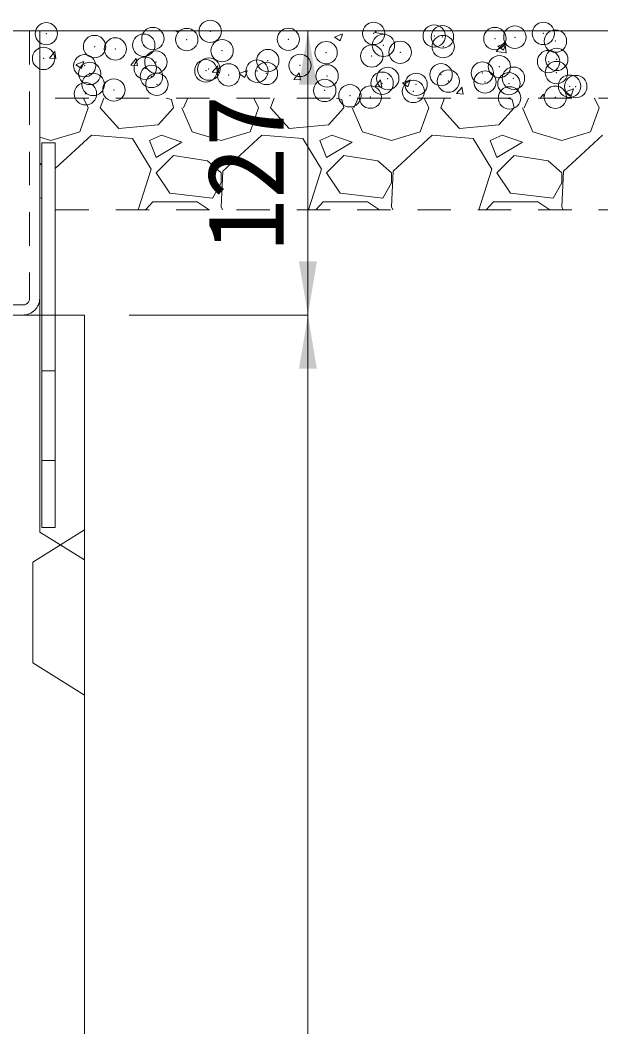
# Model space of a CAD drawing. Units: millimetres at full size, sheet at 1:20; details may follow other scales. Extents: x 0 to 8400, y 0 to 13400.
# Drawn here: x 1681.2 to 1941.1, y 3468.9 to 3918.9 of the extents above; entities that cross this region are included whole.
import ezdxf
from ezdxf.enums import TextEntityAlignment as Align

# ---------------------------------------------------------------- set-up
doc = ezdxf.new("R2010")
doc.units = ezdxf.units.MM
doc.header["$LTSCALE"] = 20
doc.header["$PDMODE"] = 32
doc.header["$PDSIZE"] = 10
doc.linetypes.add('USER1', pattern=[1.35, 0.75, -0.6])
for name, color, linetype, lineweight in [('ジョイント', 7, 'Continuous', 9), ('ハッチング_基礎', 150, 'Continuous', 5), ('ハッチング_舗装', 7, 'Continuous', 20), ('寸法線', 7, 'Continuous', 13), ('本体', 2, 'Continuous', 20), ('舗装・基礎', 3, 'Continuous', 20), ('ｸﾞﾚｰﾁﾝｸﾞ', 7, 'USER1', 5)]:
    doc.layers.add(name, color=color, linetype=linetype, lineweight=lineweight)
doc.styles.add('ＭＳ ゴシック', font='')
doc.styles.get('ＭＳ ゴシック').set_extended_font_data('MS Gothic')

# ---------------------------------------------------------------- blocks, each defined once
blk = doc.blocks.new('filled_arrow')
at = {"color": 0, "linetype": 'Continuous', "lineweight": -2}
blk.add_solid([(7.5, 1.25), (0, 0), (7.5, -1.25)], dxfattribs=at)

msp = doc.modelspace()

# ---------------------------------------------------------------- linework, layer by layer
at = {"layer": 'ジョイント'}
for p, q in [((1691, 3864.06), (1697, 3864.06)), ((1691, 3787.07), (1691, 3864.06)), ((1697, 3787.07), (1697, 3864.06)), ((1691, 3692.07), (1691, 3787.07)), ((1697, 3692.07), (1697, 3787.07)), ((1691, 3762.07), (1697, 3762.07)), ((1691, 3722.07), (1697, 3722.07)), ((1691, 3692.07), (1697, 3692.07))]:
    msp.add_line(p, q, dxfattribs=at)
at = {"layer": 'ハッチング_基礎'}
for p, q in [((1709.67, 3884.07), (1711.7, 3879.66)), ((1717.03, 3879.66), (1718.68, 3884.07)), ((1749.04, 3883.47), (1746.66, 3884.07)), ((1754.37, 3879.66), (1756.26, 3884.07)), ((1785.87, 3884.07), (1787.9, 3879.66)), ((1793.23, 3879.66), (1794.88, 3884.07)), ((1825.24, 3883.47), (1822.86, 3884.07)), ((1830.57, 3879.66), (1832.46, 3884.07)), ((1862.07, 3884.07), (1864.1, 3879.66)), ((1869.43, 3879.66), (1871.08, 3884.07)), ((1901.44, 3883.47), (1899.06, 3884.07)), ((1906.77, 3879.66), (1908.66, 3884.07)), ((1938.27, 3884.07), (1940.3, 3879.66)), ((1707.89, 3868.99), (1711.7, 3879.66)), ((1725.41, 3870.52), (1717.03, 3879.66)), ((1749.8, 3879.66), (1742.94, 3872.04)), ((1749.8, 3879.66), (1749.04, 3883.47)), ((1753.61, 3879.66), (1758.18, 3868.99)), ((1784.09, 3868.99), (1787.9, 3879.66)), ((1801.61, 3870.52), (1793.23, 3879.66)), ((1826, 3879.66), (1819.14, 3872.04)), ((1826, 3879.66), (1825.24, 3883.47)), ((1829.81, 3879.66), (1834.38, 3868.99)), ((1860.29, 3868.99), (1864.1, 3879.66)), ((1877.81, 3870.52), (1869.43, 3879.66)), ((1902.2, 3879.66), (1895.34, 3872.04)), ((1902.2, 3879.66), (1901.44, 3883.47)), ((1906.01, 3879.66), (1910.58, 3868.99)), ((1936.49, 3868.99), (1940.3, 3879.66)), ((1742.94, 3872.04), (1725.41, 3870.52)), ((1819.14, 3872.04), (1801.61, 3870.52)), ((1895.34, 3872.04), (1877.81, 3870.52)), ((1690, 3866.64), (1694.93, 3865.18)), ((1694.93, 3865.18), (1707.89, 3868.99)), ((1713.22, 3867.47), (1697, 3852.66)), ((1731.51, 3865.95), (1713.22, 3867.47)), ((1744.46, 3867.47), (1739.13, 3865.18)), ((1753.61, 3864.42), (1744.46, 3867.47)), ((1758.18, 3868.99), (1771.13, 3865.18)), ((1771.13, 3865.18), (1784.09, 3868.99)), ((1789.42, 3867.47), (1771.9, 3851.47)), ((1807.71, 3865.95), (1789.42, 3867.47)), ((1820.66, 3867.47), (1815.33, 3865.18)), ((1829.81, 3864.42), (1820.66, 3867.47)), ((1834.38, 3868.99), (1847.33, 3865.18)), ((1847.33, 3865.18), (1860.29, 3868.99)), ((1865.62, 3867.47), (1848.1, 3851.47)), ((1883.91, 3865.95), (1865.62, 3867.47)), ((1896.86, 3867.47), (1891.53, 3865.18)), ((1906.01, 3864.42), (1896.86, 3867.47)), ((1910.58, 3868.99), (1923.53, 3865.18)), ((1923.53, 3865.18), (1936.49, 3868.99)), ((1941.82, 3867.47), (1924.3, 3851.47)), ((1739.89, 3852.23), (1731.51, 3865.95)), ((1739.13, 3865.18), (1742.18, 3857.56)), ((1742.18, 3857.56), (1753.61, 3864.42)), ((1816.09, 3852.23), (1807.71, 3865.95)), ((1815.33, 3865.18), (1818.38, 3857.56)), ((1818.38, 3857.56), (1829.81, 3864.42)), ((1892.29, 3852.23), (1883.91, 3865.95)), ((1891.53, 3865.18), (1894.58, 3857.56)), ((1894.58, 3857.56), (1906.01, 3864.42)), ((1749.8, 3858.33), (1742.18, 3850.71)), ((1765.04, 3856.04), (1749.8, 3858.33)), ((1826, 3858.33), (1818.38, 3850.71)), ((1841.24, 3856.04), (1826, 3858.33)), ((1902.2, 3858.33), (1894.58, 3850.71)), ((1917.44, 3856.04), (1902.2, 3858.33)), ((1691, 3854.15), (1690, 3855.02)), ((1771.13, 3850.71), (1765.04, 3856.04)), ((1847.33, 3850.71), (1841.24, 3856.04)), ((1923.53, 3850.71), (1917.44, 3856.04)), ((1734.08, 3834.07), (1739.89, 3852.23)), ((1742.18, 3850.71), (1748.27, 3841.56)), ((1771.9, 3851.47), (1771.13, 3835.47)), ((1771.13, 3846.13), (1771.13, 3850.71)), ((1810.28, 3834.07), (1816.09, 3852.23)), ((1818.38, 3850.71), (1824.47, 3841.56)), ((1848.1, 3851.47), (1847.33, 3835.47)), ((1847.33, 3846.13), (1847.33, 3850.71)), ((1886.48, 3834.07), (1892.29, 3852.23)), ((1894.58, 3850.71), (1900.67, 3841.56)), ((1924.3, 3851.47), (1923.53, 3835.47)), ((1923.53, 3846.13), (1923.53, 3850.71)), ((1767.32, 3839.28), (1771.13, 3846.13)), ((1843.52, 3839.28), (1847.33, 3846.13)), ((1919.72, 3839.28), (1923.53, 3846.13)), ((1690, 3839.41), (1691, 3839.29)), ((1748.27, 3841.56), (1767.32, 3839.28)), ((1824.47, 3841.56), (1843.52, 3839.28)), ((1900.67, 3841.56), (1919.72, 3839.28)), ((1737.34, 3834.07), (1740.65, 3837.75)), ((1740.65, 3837.75), (1760.47, 3837.75)), ((1760.47, 3837.75), (1765.79, 3834.07)), ((1771.13, 3835.47), (1771.72, 3834.07)), ((1813.54, 3834.07), (1816.85, 3837.75)), ((1816.85, 3837.75), (1836.67, 3837.75)), ((1836.67, 3837.75), (1841.99, 3834.07)), ((1847.33, 3835.47), (1847.92, 3834.07)), ((1889.74, 3834.07), (1893.05, 3837.75)), ((1893.05, 3837.75), (1912.87, 3837.75)), ((1912.87, 3837.75), (1918.19, 3834.07)), ((1923.53, 3835.47), (1924.12, 3834.07))]:
    msp.add_line(p, q, dxfattribs=at)
at = {"layer": 'ハッチング_舗装'}
for p, q in [((1750.88, 3914.07), (1751.44, 3913.68)), ((1751.45, 3913.68), (1751.57, 3914.07)), ((1821.92, 3911.32), (1824.45, 3909.62)), ((1821.95, 3911.37), (1825.5, 3912.74)), ((1824.45, 3909.62), (1825.48, 3912.69)), ((1839.94, 3913.34), (1844.46, 3912.64)), ((1839.95, 3913.33), (1840.66, 3914.07)), ((1844.46, 3912.63), (1844.29, 3914.07)), ((1894.17, 3904.92), (1898.12, 3909.05)), ((1894.93, 3907.25), (1897.46, 3905.55)), ((1894.95, 3907.31), (1898.51, 3908.67)), ((1897.46, 3905.55), (1898.49, 3908.62)), ((1898.67, 3904.22), (1898.11, 3909.04)), ((1694.32, 3901.99), (1696.77, 3904.91)), ((1697.3, 3901.72), (1696.71, 3904.9)), ((1894.16, 3904.94), (1898.68, 3904.24)), ((1694.32, 3901.99), (1697.36, 3901.73)), ((1706.23, 3899), (1708.76, 3897.3)), ((1706.26, 3899.06), (1709.81, 3900.42)), ((1708.76, 3897.3), (1709.79, 3900.37)), ((1730.76, 3898.81), (1733.21, 3901.73)), ((1730.76, 3898.8), (1733.79, 3898.54)), ((1733.74, 3898.53), (1733.15, 3901.71)), ((1767.2, 3895.62), (1769.64, 3898.54)), ((1770.17, 3895.34), (1769.59, 3898.52)), ((1767.19, 3895.62), (1770.23, 3895.35)), ((1779.24, 3894.94), (1781.77, 3893.23)), ((1779.26, 3894.99), (1782.82, 3896.35)), ((1781.77, 3893.23), (1782.8, 3896.3)), ((1803.63, 3892.43), (1806.08, 3895.35)), ((1806.61, 3892.15), (1806.02, 3895.34)), ((1803.63, 3892.43), (1806.67, 3892.16)), ((1840.07, 3889.24), (1842.52, 3892.16)), ((1840.07, 3889.24), (1843.11, 3888.97)), ((1843.05, 3888.96), (1842.46, 3892.15)), ((1852.25, 3890.87), (1854.77, 3889.16)), ((1852.27, 3890.92), (1855.83, 3892.29)), ((1854.77, 3889.16), (1855.8, 3892.23)), ((1876.51, 3886.06), (1878.95, 3888.97)), ((1879.49, 3885.78), (1878.9, 3888.96)), ((1876.51, 3886.05), (1879.54, 3885.79)), ((1913.95, 3884.07), (1915.39, 3885.79)), ((1915.65, 3884.07), (1915.33, 3885.77)), ((1925.25, 3886.8), (1927.78, 3885.09)), ((1925.28, 3886.85), (1928.83, 3888.22)), ((1927.78, 3885.09), (1928.81, 3888.16))]:
    msp.add_line(p, q, dxfattribs=at)
for p in [(1692.97, 3912.87), (1740.63, 3910.67), (1766.29, 3913.92), (1839.4, 3912.96), (1866.51, 3911.82), (1870.18, 3911.45), (1893.63, 3910.67), (1902.59, 3911.3), (1915.31, 3912.97), (1714.55, 3907.09), (1736.55, 3907.72), (1755.79, 3910.25), (1801.25, 3910.35), (1843.8, 3907.64), (1870.51, 3907.08), (1920.75, 3909.53), (1691.75, 3901.82), (1723.84, 3906.04), (1771.63, 3905.26), (1818.14, 3904.39), (1838.55, 3902.87), (1851.27, 3904.54), (1710.11, 3898.55), (1737.22, 3897.4), (1742, 3900.18), (1792.06, 3900.82), (1806.47, 3898.65), (1895.65, 3898.12), (1917.66, 3900.38), (1921.31, 3901.37), (1712.37, 3895.09), (1740.01, 3893.75), (1764.34, 3896.26), (1765.67, 3897.01), (1774.51, 3894.44), (1787.23, 3896.11), (1791.46, 3895.11), (1818.58, 3893.97), (1845.7, 3892.82), (1869.57, 3894.54), (1888.03, 3895.29), (1901.95, 3892.94), (1921.18, 3895.47), (1713.93, 3890.18), (1742.43, 3890.21), (1843.18, 3890.73), (1858.41, 3890.21), (1872.81, 3891.67), (1889.23, 3891.26), (1899.93, 3890.53), (1927.05, 3889.38), (1929.83, 3889.22), (1710.47, 3886.01), (1723.19, 3887.68), (1817.52, 3887.48), (1828.78, 3885.12), (1837.91, 3884.51), (1857.15, 3887.04), (1900.2, 3884.14), (1920.69, 3884.46)]:
    msp.add_point(p, dxfattribs=at)
at = {"layer": '寸法線'}
for p, q in [((1730, 3914.07), (1810, 3914.07)), ((1810, 3787.07), (1810, 3914.07)), ((1730, 3787.07), (1810, 3787.07)), ((1750, 3787.07), (1810, 3787.07)), ((1810, 3787.07), (1810, 2337.07))]:
    msp.add_line(p, q, dxfattribs=at)
at = {"layer": '本体'}
for p, q in [((1260, 3787.07), (1690, 3787.07)), ((1625, 3787.07), (1710, 3787.07)), ((1710, 2337.07), (1710, 3787.07))]:
    msp.add_line(p, q, dxfattribs=at)
at = {"layer": '本体', "lineweight": 9}
for p, q in [((1690, 3690.07), (1690, 3787.07)), ((1710, 3691.07), (1687, 3676.57)), ((1690, 3690.07), (1710, 3677.57)), ((1687, 3631.57), (1687, 3676.57)), ((1687, 3631.57), (1710, 3617.07))]:
    msp.add_line(p, q, dxfattribs=at)
at = {"layer": '舗装・基礎'}
msp.add_line((2090, 3914.07), (1690, 3914.07), dxfattribs=at)
at = {"layer": '舗装・基礎', "linetype": 'USER1', "lineweight": 9}
for p, q in [((2090, 3884.07), (1690, 3884.07)), ((2090, 3834.07), (1690, 3834.07))]:
    msp.add_line(p, q, dxfattribs=at)
at = {"layer": 'ｸﾞﾚｰﾁﾝｸﾞ', "linetype": 'Continuous'}
for p, q in [((1260, 3914.07), (1690, 3914.07)), ((1690, 3787.07), (1690, 3914.07)), ((1260, 3787.07), (1690, 3787.07))]:
    msp.add_line(p, q, dxfattribs=at)
at = {"layer": 'ｸﾞﾚｰﾁﾝｸﾞ'}
for p, q in [((1685.5, 3914.07), (1685.5, 3794.57)), ((1682.5, 3791.57), (1625, 3791.57))]:
    msp.add_line(p, q, dxfattribs=at)
for radius in [7.5, 3]:
    msp.add_arc((1682.5, 3794.57), radius, 270, 0, dxfattribs=at)

# ---------------------------------------------------------------- block references
at = {"layer": '寸法線', "xscale": 3.2, "yscale": 3.2}
for p, rotation in [((1810, 3914.07), 270), ((1810, 3787.07), 90), ((1810, 3787.07), 270)]:
    msp.add_blockref('filled_arrow', p, dxfattribs=dict(at, rotation=rotation))

# ---------------------------------------------------------------- texts
at = {"layer": '寸法線', "style": 'ＭＳ ゴシック'}
msp.add_text('127', height=34.18, rotation=90, dxfattribs=at).set_placement((1782, 3850.57), align=Align.MIDDLE_CENTER)

doc.saveas('drawing.dxf')
